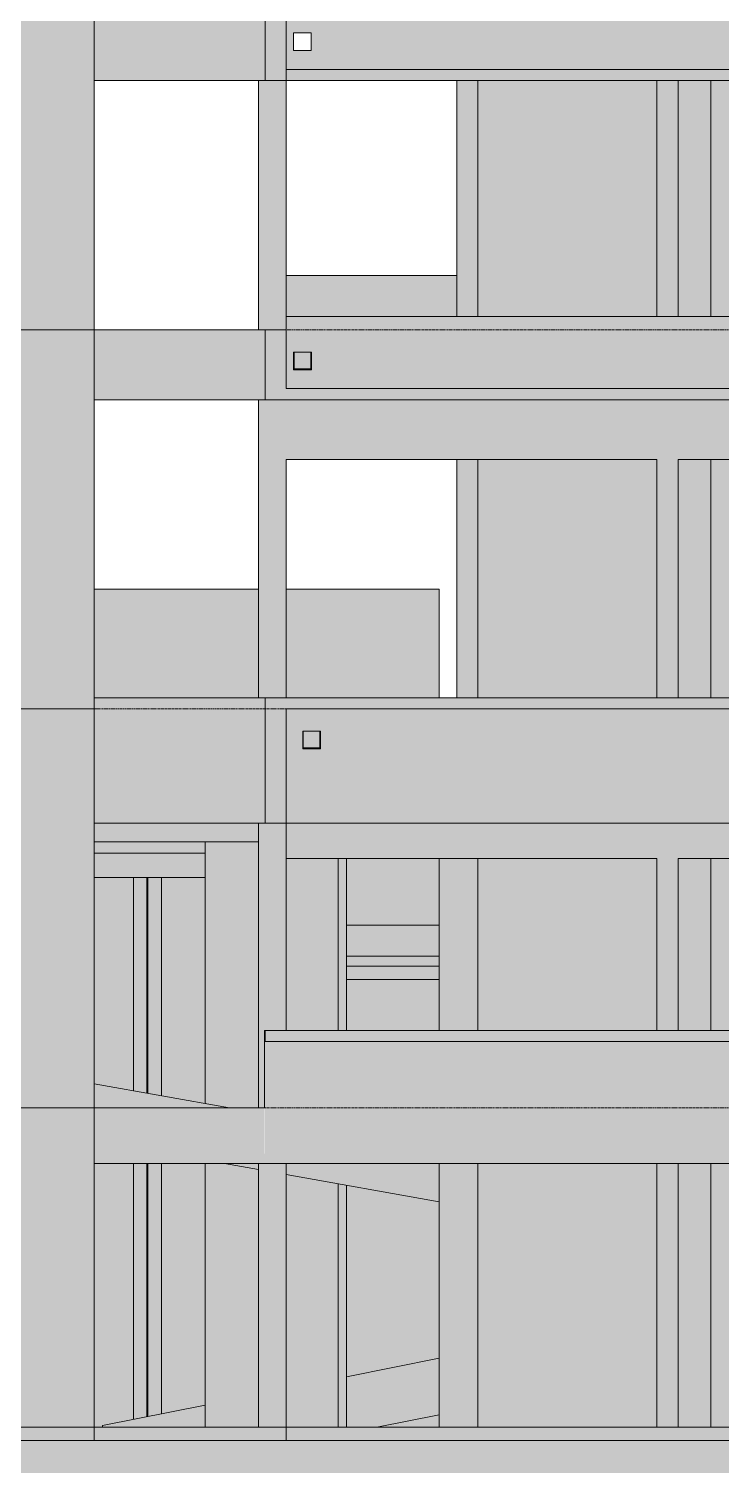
# Model space of a CAD drawing. Header units: centimetres. Extents: x -1475 to 26323, y -1238 to 84208.
# Drawn here: x 14059 to 14684, y 74231 to 75527 of the extents above; entities that cross this region are included whole.
import ezdxf

# ---------------------------------------------------------------- set-up
doc = ezdxf.new("R2010")
doc.units = ezdxf.units.CM
doc.linetypes.add('Centro', pattern=[3.175, 0.635, -0.47625, 1.5875, -0.47625])
for name, color, linetype, lineweight in [('A-FLOR', 7, 'Continuous', 9), ('A-FLOR-LEVL', 7, 'Continuous', 9), ('A-WALL', 7, 'Continuous', 9), ('S-BEAM', 7, 'Continuous', 9), ('S-COLS', 7, 'Continuous', 9), ('S-FNDN', 7, 'Continuous', 9)]:
    doc.layers.add(name, color=color, linetype=linetype, lineweight=lineweight)

# ---------------------------------------------------------------- blocks, each defined once
blk = doc.blocks.new('Estaca W Gerdau - W250X73-V5-CT301 - CORTE ESQ_ DSUP')
at = {"layer": 'S-FNDN', "true_color": 0xacb7d2}
h = blk.add_hatch(color=9, dxfattribs=at)
h.paths.add_polyline_path([(-526, 73459), (-501.2, 73459), (-501.2, 73479), (-500.6, 73479), (-500.6, 73554), (-503.8, 73554), (-503.8, 73574), (-526, 73574), (-526, 73478.9)], flags=0)
h.paths.add_polyline_path([(-526, 74272.1), (-500.6, 74277.1), (-500.6, 74503), (-526, 74503), (-526, 74286.5)], flags=0)
h.paths.add_polyline_path([(-500.6, 74564), (-500.6, 74761), (-526, 74761), (-526, 74568.5)], flags=0)
at = {"layer": 'S-FNDN'}
for p, q in [((-526, 74761), (-526, 74568.5)), ((-513.7, 74566.3), (-513.7, 74761)), ((-512.9, 74761), (-512.9, 74566.2)), ((-500.6, 74761), (-500.6, 74564)), ((-526, 74503), (-526, 74272.1)), ((-513.7, 74274.5), (-513.7, 74503)), ((-512.9, 74503), (-512.9, 74274.7)), ((-500.6, 74503), (-500.6, 74277.1))]:
    blk.add_line(p, q, dxfattribs=at)

msp = doc.modelspace()

# ---------------------------------------------------------------- hatches: boundary and pattern name
at = {"layer": 'A-FLOR', "true_color": 0xc0c0c0}
for points in [[(15070, 75480), (15334.5, 75480), (15334.5, 75490.01), (14291.5, 75490.01), (14291.5, 75480), (15038.59, 75480)], [(14803.5, 75192), (15334.5, 75192), (15334.5, 75202), (14291.5, 75202), (14291.5, 75192), (14756.3, 75192)], [(14291.5, 74913), (15334.5, 74913), (15334.5, 74923), (14291.5, 74923)], [(14429.5, 74669), (14429.5, 74681), (14346, 74681), (14346, 74669)], [(15350.79, 74613), (15353.5, 74613), (15353.5, 74623), (14272.5, 74623), (14272.5, 74613), (15226.79, 74613)]]:
    msp.add_hatch(color=9, dxfattribs=at).paths.add_polyline_path(points, flags=0)
at = {"layer": 'A-WALL', "true_color": 0xc0c0c0}
h = msp.add_hatch(color=9, dxfattribs=at)
h.paths.add_polyline_path([(14118.5, 74265), (14126, 74265), (14126, 74266.5), (14153.77, 74272.06), (14153.77, 74503), (14118.5, 74503), (14118.5, 74408.5)], flags=0)
h.paths.add_polyline_path([(13932.5, 74265), (13932.5, 74503), (13879.17, 74503), (13879.17, 74265), (13909.41, 74265)], flags=0)
h.paths.add_polyline_path([(13806, 74265), (13806.61, 74265), (13806.61, 74503), (13806, 74503), (13806, 74267.97)], flags=0)
h.paths.add_polyline_path([(14179.17, 74277.14), (14218.5, 74285), (14218.5, 74503), (14179.17, 74503), (14179.17, 74286.5)], flags=0)
h.paths.add_polyline_path([(13909.41, 74553), (13932.5, 74553), (13932.5, 74557.42), (13879.17, 74566.98), (13879.17, 74553)], flags=0)
h.paths.add_polyline_path([(13806, 74553), (13806.61, 74553), (13806.61, 74579.99), (13806, 74580.1), (13806, 74553.51)], flags=0)
h.paths.add_polyline_path([(14218.5, 74556.93), (14218.5, 74761), (14179.17, 74761), (14179.17, 74563.99), (14191.7, 74561.74)], flags=0)
h.paths.add_polyline_path([(14153.77, 74568.54), (14153.77, 74761), (14118.5, 74761), (14118.5, 74574.86)], flags=0)
h.paths.add_polyline_path([(13932.5, 74608.21), (13932.5, 74693), (13879.17, 74693), (13879.17, 74617.78), (13909.41, 74612.36)], flags=0)
h.paths.add_polyline_path([(13806.61, 74630.79), (13806.61, 74693), (13806, 74693), (13806, 74630.9)], flags=0)
h.paths.add_polyline_path([(13879.17, 74743), (13932.5, 74743), (13932.5, 74761), (13879.17, 74761)], flags=0)
h.paths.add_polyline_path([(13806.61, 74743), (13806.61, 74761), (13806, 74761), (13806, 74743)], flags=0)
h = msp.add_hatch(color=9, dxfattribs=at)
h.paths.add_polyline_path([(14373.46, 74265), (14429.5, 74265), (14429.5, 74276.21)], flags=0)
h.paths.add_polyline_path([(14346, 74310.5), (14429.5, 74327.2), (14429.5, 74468.3), (14346, 74483.28), (14346, 74356.4)], flags=0)
h.paths.add_polyline_path([(14429.5, 74623), (14429.5, 74669), (14346, 74669), (14346, 74623)], flags=0)
h.paths.add_polyline_path([(14423.39, 74681), (14429.5, 74681), (14429.5, 74690), (14346, 74690), (14346, 74681)], flags=0)
at = {"layer": 'S-BEAM', "true_color": 0xc0c0c0}
h = msp.add_hatch(color=9, dxfattribs=at)
h.paths.add_polyline_path([(14292.61, 75490.01), (15334.5, 75490.01), (15334.5, 75555.01), (14291.5, 75555.01), (14291.5, 75490.01)], flags=0)
h.paths.add_polyline_path([(14298.22, 75507.01), (14298.22, 75523), (14314.22, 75523), (14314.22, 75507.01)], flags=0)
h.paths.add_polyline_path([(15006.72, 75507.01), (15006.72, 75523), (15022.72, 75523), (15022.72, 75507.01)], flags=0)
h.paths.add_polyline_path([(14973.72, 75507.01), (14957.72, 75507.01), (14957.72, 75523), (14973.72, 75523), (14973.72, 75510.85)], flags=0)
for points in [[(14272.5, 75480), (14272.5, 75543.01), (14118.5, 75543.01), (14118.5, 75480), (14163.3, 75480)], [(14291.5, 75480), (14291.5, 75543.01), (14272.5, 75543.01), (14272.5, 75480), (14285.8, 75480)], [(14272.5, 75192), (14272.5, 75255.01), (14118.5, 75255.01), (14118.5, 75192), (14163.3, 75192)], [(14291.5, 75192), (14291.5, 75255.01), (14272.5, 75255.01), (14272.5, 75192), (14285.8, 75192)], [(14273.04, 74810), (14291.5, 74810), (14291.5, 74923), (14272.5, 74923), (14272.5, 74810)], [(14429.5, 74718), (14429.5, 74778), (14346, 74778), (14346, 74718)], [(15226.79, 74503), (15334.5, 74503), (15334.5, 74553), (15353.5, 74553), (15353.5, 74503), (15355, 74503), (15355, 74623), (15353.5, 74623), (15353.5, 74613), (14272.5, 74613), (14272, 74503), (15132.69, 74503)], [(14191.7, 74553), (14240.43, 74553), (14118.5, 74574.86), (14118.5, 74553)], [(14191.7, 74503), (14272, 74503), (14272, 74553), (14118.5, 74553), (14118.5, 74503)], [(14346, 74265), (14373.46, 74265), (14429.5, 74276.21), (14429.5, 74327.2), (14346, 74310.5), (14346, 74285.27)], [(14218.5, 74265), (14218.5, 74285), (14126, 74266.5), (14126, 74265)], [(14266.5, 74253), (14272.5, 74253), (14272.5, 74265), (14118.5, 74265), (14118.5, 74253), (14265.24, 74253)], [(14291.5, 74253), (14291.5, 74265), (14272.5, 74265), (14272.5, 74253), (14285.8, 74253)], [(14464.5, 74253), (14623.5, 74253), (14623.5, 74265), (14291.5, 74265), (14291.5, 74253), (14457.5, 74253)], [(14647.5, 74253), (14978.5, 74253), (14978.5, 74265), (14647.5, 74265)], [(13851, 74172), (14272.5, 74172), (14272.5, 74253), (13851, 74253), (13851, 74224.77)], [(14721.25, 74172), (14804.5, 74172), (14804.5, 74253), (14332.5, 74253), (14332.5, 74172), (14721.24, 74172)]]:
    msp.add_hatch(color=9, dxfattribs=at).paths.add_polyline_path(points, flags=0)
h = msp.add_hatch(color=9, dxfattribs=at)
h.paths.add_polyline_path([(14298.72, 75220), (14313.72, 75220), (14313.72, 75235), (14298.72, 75235), (14298.72, 75233.04)], flags=0)
h.paths.add_polyline_path([(14291.5, 75267), (14445.5, 75267), (14445.5, 75304.01), (14291.5, 75304.01)], flags=0)
h = msp.add_hatch(color=9, dxfattribs=at)
h.paths.add_polyline_path([(14850.39, 75202), (15334.5, 75202), (15334.5, 75267), (14291.5, 75267), (14291.5, 75202), (14803.5, 75202)], flags=0)
h.paths.add_polyline_path([(14958.5, 75219), (14957.72, 75219), (14957.72, 75235), (14973.72, 75235), (14973.72, 75219)], flags=0)
h.paths.add_polyline_path([(15022.39, 75219), (15006.39, 75219), (15006.39, 75235), (15022.39, 75235), (15022.39, 75220)], flags=0)
h.paths.add_polyline_path([(14314.3, 75219), (14298.3, 75219), (14298.3, 75235), (14314.3, 75235), (14314.3, 75220)], flags=0)
h = msp.add_hatch(color=9, dxfattribs=at)
h.paths.add_polyline_path([(14291.5, 75138), (14626, 75138), (14626, 75192), (14291.5, 75192), (14291.5, 75143.4)], flags=0)
h.paths.add_polyline_path([(14298.3, 75219), (14314.3, 75219), (14314.3, 75235), (14313.72, 75235), (14313.72, 75220), (14298.72, 75220), (14298.3, 75220)], flags=0)
h = msp.add_hatch(color=9, dxfattribs=at)
h.paths.add_polyline_path([(14790.99, 75138), (14981, 75138), (14981, 75192), (14645, 75192), (14645, 75138), (14755.5, 75138)], flags=0)
h.paths.add_polyline_path([(14957.72, 75219), (14973.72, 75219), (14973.22, 75220), (14958.22, 75220), (14957.72, 75220)], flags=0)
h = msp.add_hatch(color=9, dxfattribs=at)
h.paths.add_polyline_path([(13410.5, 74923), (13523.5, 74923), (13523.5, 75021), (13410.5, 75021), (13410.5, 74959.67)], flags=0)
h.paths.add_polyline_path([(13935.74, 74923), (13958.5, 74923), (13958.5, 75021), (13806, 75021), (13806, 74923), (13932.5, 74923)], flags=0)
h.paths.add_polyline_path([(14429.5, 74923), (14429.5, 75021), (14291.5, 75021), (14291.5, 74923), (14386.72, 74923)], flags=0)
h.paths.add_polyline_path([(14118.5, 74923), (14266.5, 74923), (14266.5, 75021), (14118.5, 75021), (14118.5, 74959.67)], flags=0)
h = msp.add_hatch(color=9, dxfattribs=at)
h.paths.add_polyline_path([(14118.5, 74810), (14272.5, 74810), (14272.5, 74923), (14118.5, 74923), (14118.5, 74913)], flags=0)
h.paths.add_polyline_path([(15507.5, 74810), (15507.5, 74923), (15353.5, 74923), (15353.5, 74810), (15414.99, 74810)], flags=0)
h.paths.add_polyline_path([(15320.89, 74810), (15334.5, 74810), (15334.5, 74913), (14291.5, 74913), (14291.5, 74810), (15226.79, 74810)], flags=0)
h.paths.add_polyline_path([(14321.7, 74877), (14306.5, 74877), (14307, 74893), (14322.5, 74893), (14322.5, 74877)], flags=0)
h.paths.add_polyline_path([(14958, 74877), (14958, 74893), (14974, 74893), (14974, 74877)], flags=0)
h.paths.add_polyline_path([(15023, 74877), (15007, 74877), (15007, 74893), (15023, 74893), (15023, 74878)], flags=0)
h = msp.add_hatch(color=9, dxfattribs=at)
h.paths.add_polyline_path([(14118.5, 74793), (14266.5, 74793), (14266.5, 74810), (14118.5, 74810)], flags=0)
h.paths.add_polyline_path([(14322, 74878), (14322, 74893), (14307, 74893), (14307, 74878), (14318.63, 74878)], flags=0)
h = msp.add_hatch(color=9, dxfattribs=at)
h.paths.add_polyline_path([(14756.3, 74778), (14981, 74778), (14981, 74810), (14645, 74810), (14645, 74778), (14735.5, 74778)], flags=0)
h.paths.add_polyline_path([(14958, 74877), (14974, 74877), (14974, 74893), (14973, 74893), (14973, 74878), (14958, 74878)], flags=0)
h = msp.add_hatch(color=9, dxfattribs=at)
h.paths.add_polyline_path([(14568.1, 74778), (14626, 74778), (14626, 74810), (14291.5, 74810), (14291.5, 74778), (14555.5, 74778)], flags=0)
h.paths.add_polyline_path([(14306.5, 74877), (14322.5, 74877), (14322, 74878), (14307, 74878), (14306.5, 74878)], flags=0)
at = {"layer": 'S-BEAM', "true_color": 0x7f7f7f}
msp.add_hatch(color=8, dxfattribs=at).paths.add_polyline_path([(14118.5, 74783), (14218.5, 74783), (14218.5, 74793), (14118.5, 74793), (14118.5, 74783.68)], flags=0)
at = {"layer": 'S-BEAM', "true_color": 0xc0c0c0}
h = msp.add_hatch(color=9, dxfattribs=at)
h.paths.add_polyline_path([(13806.61, 74761), (13806.61, 74783), (13806, 74783), (13806, 74761)], flags=0)
h.paths.add_polyline_path([(13866.61, 74761), (13932.5, 74761), (13932.5, 74783), (13866.61, 74783), (13866.61, 74775.95)], flags=0)
h.paths.add_polyline_path([(14218.5, 74761), (14218.5, 74783), (14118.5, 74783), (14118.5, 74761), (14179.17, 74761)], flags=0)
h = msp.add_hatch(color=9, dxfattribs=at)
h.paths.add_polyline_path([(14903.77, 74690), (14930.5, 74690), (14930.5, 74718), (14915, 74718), (14915, 74707), (14803.5, 74707), (14803.5, 74690), (14896, 74690)], flags=0)
h.paths.add_polyline_path([(14429.5, 74690), (14429.5, 74718), (14346, 74718), (14346, 74690), (14405.49, 74690)], flags=0)
h = msp.add_hatch(color=9, dxfattribs=at)
h.paths.add_polyline_path([(14429.5, 74468.3), (14429.5, 74503), (14291.5, 74503), (14291.5, 74493.05), (14346, 74483.28)], flags=0)
h.paths.add_polyline_path([(14266.5, 74497.53), (14266.5, 74503), (14235.98, 74503), (14243.47, 74501.66)], flags=0)
at = {"layer": 'S-COLS', "true_color": 0xc0c0c0}
for points in [[(13998.5, 75255.01), (14118.5, 75255.01), (14118.5, 75543.01), (13998.5, 75543.01), (13998.5, 75327.12)], [(14272.5, 75255.01), (14291.5, 75255.01), (14291.5, 75480), (14266.5, 75480), (14266.5, 75255.01)], [(14446.47, 75267), (14464.5, 75267), (14464.5, 75480), (14445.5, 75480), (14445.5, 75267)], [(14626, 75267), (14645, 75267), (14645, 75480), (14626, 75480), (14626, 75318.97)], [(14692.54, 75267), (14693.5, 75267), (14693.5, 75480), (14674.5, 75480), (14674.5, 75267)], [(13998.5, 74913), (14118.5, 74913), (14118.5, 75255.01), (13998.5, 75255.01), (13998.5, 74923)], [(14272.5, 74923), (14291.5, 74923), (14291.5, 75192), (14266.5, 75192), (14266.5, 74923), (14267.61, 74923)], [(14645, 74923), (14645, 75192), (14626, 75192), (14626, 74923), (14644.16, 74923)], [(14445.5, 74923), (14464.5, 74923), (14464.5, 75138), (14445.5, 75138), (14445.5, 74959.67)], [(14692.7, 74923), (14693.5, 74923), (14693.5, 75138), (14674.5, 75138), (14674.5, 74923)], [(14097.6, 74553), (14118.5, 74553), (14118.5, 74913), (13998.5, 74913), (13998.5, 74553)], [(14272, 74553), (14272.5, 74623), (14291.5, 74623), (14291.5, 74810), (14266.5, 74810), (14266.5, 74553)], [(14626, 74623), (14645, 74623), (14645, 74810), (14626, 74810), (14626, 74641.13)], [(14338.5, 74623), (14346, 74623), (14346, 74778), (14338.5, 74778), (14338.5, 74775.95)], [(14429.5, 74623), (14464.5, 74623), (14464.5, 74778), (14429.5, 74778), (14429.5, 74775.95)], [(14687.91, 74623), (14693.5, 74623), (14693.5, 74778), (14674.5, 74778), (14674.5, 74623)], [(14097.6, 74265), (14118.5, 74265), (14118.5, 74553), (13998.5, 74553), (13998.5, 74265)], [(14272.5, 74265), (14291.5, 74265), (14291.5, 74503), (14266.5, 74502.74), (14266.5, 74265)], [(14429.5, 74265), (14464.5, 74265), (14464.5, 74503), (14429.5, 74503), (14429.5, 74408.5)], [(14645, 74265), (14645, 74503), (14626, 74503), (14626, 74265)], [(14693.5, 74265), (14693.5, 74503), (14674.5, 74503), (14674.5, 74265)], [(14338.5, 74265), (14346, 74265), (14346, 74483.28), (14338.5, 74484.62), (14338.5, 74279.88)], [(14645, 74253), (14647.5, 74253), (14647.5, 74265), (14623.5, 74265), (14623.5, 74253), (14629.26, 74253)]]:
    msp.add_hatch(color=9, dxfattribs=at).paths.add_polyline_path(points, flags=0)
h = msp.add_hatch(color=9, dxfattribs=at)
h.paths.add_polyline_path([(14464.5, 75267), (14626, 75267), (14626, 75480), (14464.5, 75480), (14464.5, 75327.12)], flags=0)
h.paths.add_polyline_path([(14662.2, 75267), (14674.5, 75267), (14674.5, 75480), (14645, 75480), (14645, 75267)], flags=0)
h = msp.add_hatch(color=9, dxfattribs=at)
h.paths.add_polyline_path([(14464.5, 74923), (14626, 74923), (14626, 75138), (14464.5, 75138), (14464.5, 74959.67)], flags=0)
h.paths.add_polyline_path([(14662.2, 74923), (14674.5, 74923), (14674.5, 75138), (14645, 75138), (14645, 74923)], flags=0)
h = msp.add_hatch(color=9, dxfattribs=at)
h.paths.add_polyline_path([(14240.43, 74553), (14266.5, 74553), (14266.5, 74793), (14218.5, 74793), (14218.5, 74556.93), (14227.19, 74555.38)], flags=0)
h.paths.add_polyline_path([(14303.5, 74623), (14338.5, 74623), (14338.5, 74778), (14291.5, 74778), (14291.5, 74623)], flags=0)
h = msp.add_hatch(color=9, dxfattribs=at)
h.paths.add_polyline_path([(14464.5, 74623), (14626, 74623), (14626, 74778), (14464.5, 74778), (14464.5, 74775.95)], flags=0)
h.paths.add_polyline_path([(14674.5, 74623), (14674.5, 74778), (14645, 74778), (14645, 74623), (14662.2, 74623)], flags=0)
h = msp.add_hatch(color=9, dxfattribs=at)
h.paths.add_polyline_path([(14218.5, 74265), (14266.5, 74265), (14266.5, 74497.53), (14235.98, 74503), (14218.5, 74503), (14218.5, 74408.5)], flags=0)
h.paths.add_polyline_path([(14332.5, 74265), (14338.5, 74265), (14338.5, 74484.62), (14291.5, 74493.05), (14291.5, 74265)], flags=0)
h = msp.add_hatch(color=9, dxfattribs=at)
h.paths.add_polyline_path([(14464.5, 74265), (14626, 74265.18), (14626, 74503), (14464.5, 74503), (14464.5, 74408.5)], flags=0)
h.paths.add_polyline_path([(14647.5, 74265), (14674.5, 74265), (14674.5, 74503), (14645, 74503), (14645, 74265)], flags=0)
h = msp.add_hatch(color=9, dxfattribs=at)
h.paths.add_polyline_path([(14027, 73359), (14118.5, 73359), (14118.02, 73524), (14103.85, 73524), (14103.85, 73574), (13998.5, 73574), (13998.5, 73359)], flags=0)
h.paths.add_polyline_path([(14021.73, 74253), (14118.5, 74253), (14118.5, 74265), (13998.5, 74265), (13998.5, 74253)], flags=0)
h = msp.add_hatch(color=9, dxfattribs=at)
h.paths.add_polyline_path([(14272.5, 73364), (14332.5, 73364), (14332.5, 73574), (14280.08, 73574), (14280.03, 73524), (14272.5, 73524), (14272.5, 73478.9)], flags=0)
h.paths.add_polyline_path([(14291.5, 74172), (14332.5, 74172), (14332.5, 74253), (14272.5, 74253), (14272.5, 74172), (14285.8, 74172)], flags=0)

# ---------------------------------------------------------------- linework, layer by layer
at = {"layer": 'A-FLOR'}
for p, q in [((14291.5, 75490.01), (15334.5, 75490.01)), ((15334.5, 75480), (14291.5, 75480)), ((14291.5, 75202), (15334.5, 75202)), ((15334.5, 75192), (14291.5, 75192)), ((14291.5, 74923), (15334.5, 74923)), ((15334.5, 74913), (14291.5, 74913)), ((14346, 74681), (14429.5, 74681)), ((14429.5, 74669), (14346, 74669)), ((14272.5, 74623), (15353.5, 74623)), ((14272.5, 74613), (14272.5, 74623)), ((15353.5, 74613), (14272.5, 74613))]:
    msp.add_line(p, q, dxfattribs=at)
at = {"layer": 'A-FLOR-LEVL', "linetype": 'Centro'}
for p, q in [((13155.75, 75255.01), (16954.35, 75255.01)), ((13155.75, 74913), (16954.35, 74913)), ((13155.75, 74553), (17924.57, 74553)), ((13155.75, 74265), (17924.57, 74265))]:
    msp.add_line(p, q, dxfattribs=at)
at = {"layer": 'S-BEAM'}
for p, q in [((14272.5, 75543.01), (14272.5, 75480)), ((14291.5, 75490.01), (14291.5, 75543.01)), ((14298.22, 75523), (14314.22, 75523)), ((14298.22, 75507.01), (14298.22, 75523)), ((14314.22, 75523), (14314.22, 75507.01)), ((14314.22, 75507.01), (14298.22, 75507.01)), ((14291.5, 75480), (14291.5, 75490.01)), ((14118.5, 75480), (14272.5, 75480)), ((14272.5, 75480), (14291.5, 75480)), ((14291.5, 75304.01), (14445.5, 75304.01)), ((14291.5, 75255.01), (14291.5, 75267)), ((14291.5, 75267), (15334.5, 75267)), ((14118.5, 75255.01), (14272.5, 75255.01)), ((14291.5, 75255.01), (14272.5, 75255.01)), ((14272.5, 75255.01), (14272.5, 75192)), ((14291.5, 75202), (14291.5, 75255.01)), ((14298.3, 75235), (14314.3, 75235)), ((14298.3, 75219), (14298.3, 75235)), ((14298.72, 75220), (14298.72, 75235)), ((14313.72, 75235), (14313.72, 75220)), ((14314.3, 75235), (14314.3, 75219)), ((14314.3, 75219), (14298.3, 75219)), ((14313.72, 75220), (14298.72, 75220)), ((14118.5, 75192), (14272.5, 75192)), ((14272.5, 75192), (14291.5, 75192)), ((14291.5, 75138), (14626, 75138)), ((14645, 75138), (14981, 75138)), ((14118.5, 75021), (14266.5, 75021)), ((14291.5, 75021), (14429.5, 75021)), ((14429.5, 74923), (14429.5, 75021)), ((14118.5, 74923), (14272.5, 74923)), ((14291.5, 74923), (14272.5, 74923)), ((14272.5, 74923), (14272.5, 74810)), ((14291.5, 74810), (14291.5, 74913)), ((14306.5, 74893), (14322.5, 74893)), ((14306.5, 74877), (14306.5, 74893)), ((14307, 74878), (14307, 74893)), ((14322, 74893), (14322, 74878)), ((14322.5, 74893), (14322.5, 74877)), ((14322, 74878), (14307, 74878)), ((14322.5, 74877), (14306.5, 74877)), ((14118.5, 74810), (14272.5, 74810)), ((14272.5, 74810), (14291.5, 74810)), ((14291.5, 74778), (14291.5, 74810)), ((14291.5, 74810), (15334.5, 74810)), ((14118.5, 74793), (14266.5, 74793)), ((14126, 74783), (14118.5, 74783)), ((14218.5, 74783), (14126, 74783)), ((14291.5, 74778), (14626, 74778)), ((14645, 74778), (14981, 74778)), ((14218.5, 74761), (14118.5, 74761)), ((14429.5, 74718), (14346, 74718)), ((14429.5, 74690), (14346, 74690)), ((14272, 74553), (14272, 74623)), ((14272, 74623), (14272.5, 74623)), ((14118.5, 74574.86), (14240.43, 74553)), ((14118.5, 74553), (14272, 74553)), ((14118.5, 74503), (14272, 74503)), ((14266.5, 74497.53), (14235.98, 74503)), ((14272, 74503), (15334.5, 74503)), ((14429.5, 74468.3), (14291.5, 74493.05)), ((14346, 74310.5), (14429.5, 74327.2)), ((14126, 74266.5), (14218.5, 74285)), ((14373.46, 74265), (14429.5, 74276.21)), ((14118.5, 74265), (14272.5, 74265)), ((14126, 74266.5), (14126, 74265)), ((14272.5, 74265), (14291.5, 74265)), ((14291.5, 74265), (14623.5, 74265)), ((14291.5, 74265), (14291.5, 74253)), ((14647.5, 74265), (14978.5, 74265)), ((13851, 74253), (14272.5, 74253)), ((14332.5, 74253), (14804.5, 74253))]:
    msp.add_line(p, q, dxfattribs=at)
at = {"layer": 'S-COLS'}
for p, q in [((14118.5, 75255.01), (14118.5, 75543.01)), ((14266.5, 75480), (14266.5, 75255.01)), ((14291.5, 75267), (14291.5, 75480)), ((14445.5, 75480), (14445.5, 75267)), ((14464.5, 75480), (14464.5, 75267)), ((14626, 75480), (14626, 75267)), ((14645, 75267), (14645, 75480)), ((14674.5, 75480), (14674.5, 75267)), ((14118.5, 75255.01), (13998.5, 75255.01)), ((14118.5, 75255.01), (13998.5, 75255.01)), ((14118.5, 74913), (14118.5, 75255.01)), ((14266.5, 75192), (14266.5, 74923)), ((14291.5, 74923), (14291.5, 75138)), ((14445.5, 75138), (14445.5, 74923)), ((14464.5, 75138), (14464.5, 74923)), ((14626, 75138), (14626, 74923)), ((14645, 74923), (14645, 75138)), ((14674.5, 75138), (14674.5, 74923)), ((14118.5, 74913), (13998.5, 74913)), ((14118.5, 74913), (13998.5, 74913)), ((14118.5, 74553), (14118.5, 74913)), ((14266.5, 74810), (14266.5, 74553)), ((14291.5, 74623), (14291.5, 74810)), ((14218.5, 74793), (14218.5, 74556.93)), ((14338.5, 74623), (14338.5, 74778)), ((14346, 74623), (14346, 74778)), ((14429.5, 74778), (14429.5, 74623)), ((14464.5, 74778), (14464.5, 74623)), ((14626, 74778), (14626, 74623)), ((14645, 74623), (14645, 74778)), ((14674.5, 74778), (14674.5, 74623)), ((14118.5, 74553), (13998.5, 74553)), ((14118.5, 74553), (13998.5, 74553)), ((14118.5, 74265), (14118.5, 74553)), ((14218.5, 74503), (14218.5, 74265)), ((14266.5, 74503), (14266.5, 74265)), ((14291.5, 74265), (14291.5, 74503)), ((14429.5, 74503), (14429.5, 74265)), ((14464.5, 74503), (14464.5, 74265)), ((14626, 74503), (14626, 74265)), ((14645, 74265), (14645, 74503)), ((14674.5, 74503), (14674.5, 74265)), ((14338.5, 74265), (14338.5, 74484.62)), ((14346, 74265), (14346, 74483.28)), ((14118.5, 74265), (13998.5, 74265)), ((14118.5, 74265), (13998.5, 74265)), ((14118.5, 74253), (14118.5, 74265)), ((14647.5, 74265), (14623.5, 74265)), ((14645, 74265), (14626, 74265)), ((14332.5, 74253), (14272.5, 74253))]:
    msp.add_line(p, q, dxfattribs=at)

# ---------------------------------------------------------------- block references
at = {"layer": 'S-FNDN'}
msp.add_blockref('Estaca W Gerdau - W250X73-V5-CT301 - CORTE ESQ_ DSUP', (14679.75, 0), dxfattribs=at)

doc.saveas('drawing.dxf')
